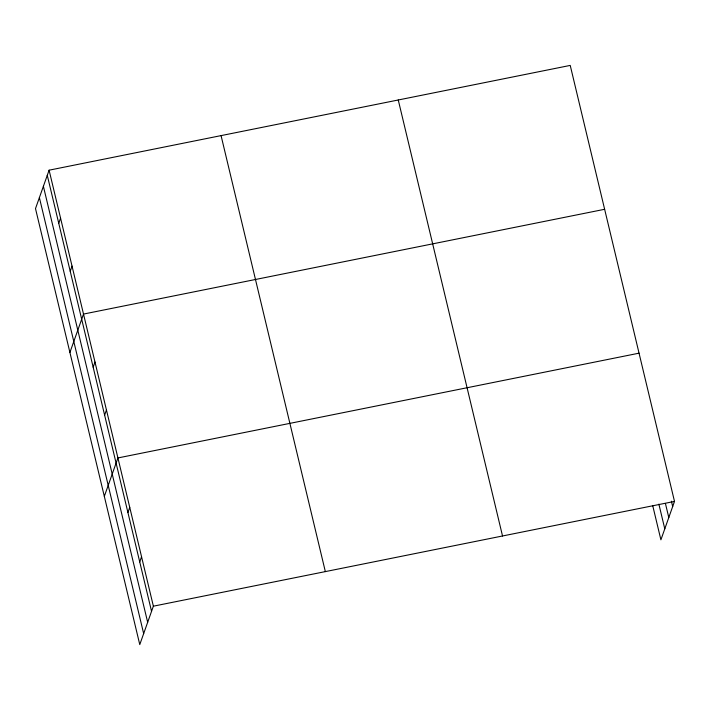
<?xml version="1.0" encoding="UTF-8"?>
<svg xmlns="http://www.w3.org/2000/svg" width="710" height="710" viewBox="0 0 710 710"><rect width="100%" height="100%" fill="white"/><g stroke="black" fill="none" stroke-linecap="round" stroke-linejoin="round"><path stroke-width="1.06" d="M49.096 170.187L35.5 208.589L139.772 644.591L153.378 606.18L49.096 170.187L570.228 65.409L674.5 501.411L660.903 539.813L652.676 505.44M58.744 223.295L60.572 218.148M70.219 271.255L72.038 266.108M69.908 352.471L83.514 314.068L604.636 209.29M93.161 367.177L94.98 362.02M104.627 415.137L106.456 409.981M104.326 496.352L117.922 457.941L639.044 353.172M127.915 512.505L129.744 507.357M139.737 561.921L141.556 556.773M153.378 606.18L674.5 501.411M671.394 501.189L672.681 506.558M665.447 503.567L668.793 517.537M658.88 504.135L664.782 528.843M398.257 99.986L502.529 535.988M221.067 135.61L325.349 571.612M47.277 175.334L151.549 611.337M43.39 186.304L147.671 622.306M39.387 197.62L143.66 633.613"/></g></svg>
